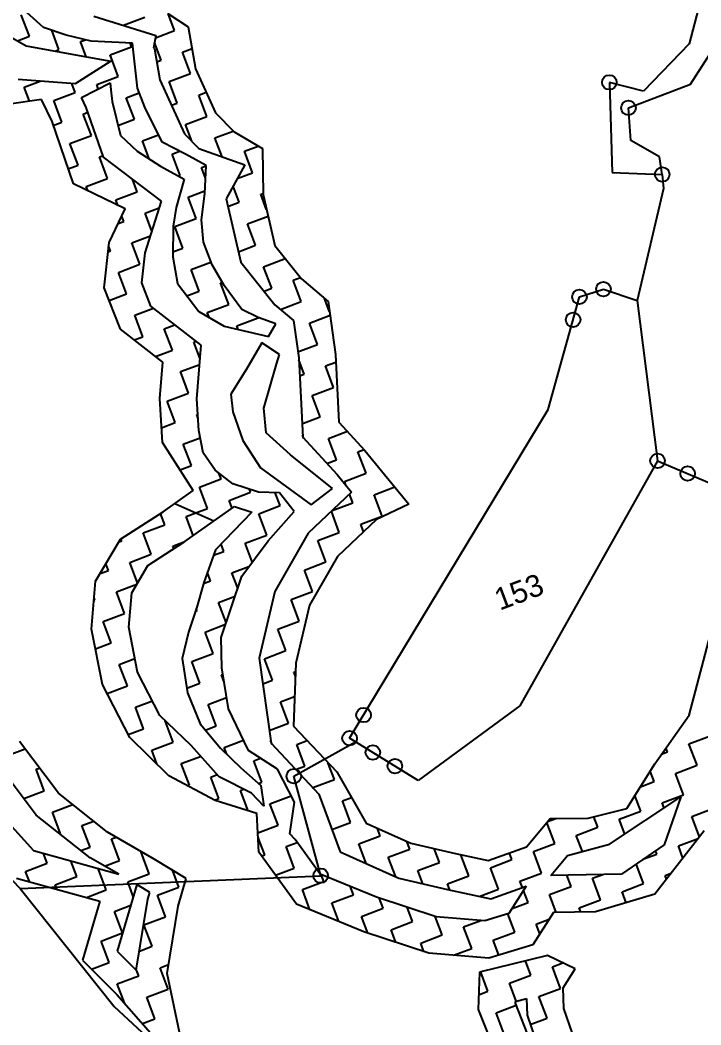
# Model space of a CAD drawing. Header units: metres. Extents: x 307096 to 311250, y 1932270 to 1936190.
# Drawn here: x 307991.2 to 308281.5, y 1935323.9 to 1935752.6 of the extents above; entities that cross this region are included whole.
import ezdxf

# ---------------------------------------------------------------- set-up
doc = ezdxf.new("R2010")
doc.units = ezdxf.units.M
for name, color, linetype in [('POLY_HATCH', 12, 'Continuous'), ('POLY_PARCEL', 6, 'Continuous'), ('POLY_WATER', 4, 'Continuous'), ('TEXT_PARCEL', 7, 'Continuous'), ('V_BOUND_LINE', 7, 'Continuous')]:
    doc.layers.add(name, color=color, linetype=linetype)
doc.styles.add('TEXT_MAP', font='')
doc.styles.get('TEXT_MAP').set_extended_font_data('Kruti Dev 050')

msp = doc.modelspace()

# ---------------------------------------------------------------- linework, layer by layer
for centre in [(308242.44, 1935726.07), (308250.59, 1935715.2), (308265.01, 1935686.81), (308239.91, 1935637.89), (308229.7, 1935634.54), (308227, 1935624.79), (308262.99, 1935564.6), (308275.83, 1935559.16), (308137.65, 1935456.14), (308131.68, 1935446.27), (308141.58, 1935440.16), (308151, 1935434.35), (308107.88, 1935430.02), (308119.34, 1935387.59)]:
    msp.add_circle(centre, 3.11)
at = {"layer": 'POLY_HATCH'}
for p, q in [((308001.1, 1935749.53), (307991.22, 1935758.39)), ((308022.61, 1935754.35), (308049.05, 1935746.13)), ((308054.22, 1935755.41), (308062.89, 1935749.83)), ((307982.18, 1935748.24), (307993.81, 1935741.62)), ((308010.77, 1935746.17), (308001.1, 1935749.53)), ((308062.89, 1935749.83), (308065.96, 1935731.87)), ((308021.5, 1935743.69), (308010.77, 1935746.17)), ((308039.09, 1935742.86), (308021.5, 1935743.69)), ((308049.05, 1935746.13), (308047.99, 1935740.69)), ((307993.81, 1935741.62), (308016.36, 1935737.53)), ((308041.21, 1935723.61), (308039.09, 1935742.86)), ((308047.99, 1935740.69), (308048.54, 1935740.34)), ((308048.54, 1935740.34), (308050.78, 1935727.22)), ((308029.85, 1935735.15), (308014.6, 1935725.51)), ((308016.36, 1935737.53), (308029.85, 1935735.15)), ((308065.96, 1935731.87), (308074.46, 1935713.1)), ((308014.6, 1935725.51), (307990.36, 1935727.25)), ((308017.33, 1935719.65), (308029.59, 1935725.92)), ((308029.59, 1935725.92), (308029.89, 1935722.86)), ((308050.78, 1935727.22), (308061.26, 1935704.09)), ((308029.89, 1935722.86), (308030.36, 1935717.91)), ((308044.3, 1935715.44), (308041.21, 1935723.61)), ((308000.34, 1935718.82), (307986.55, 1935716.76)), ((308004.77, 1935709.36), (308000.34, 1935718.82)), ((308019.38, 1935715.28), (308017.33, 1935719.65)), ((308030.36, 1935717.91), (308033.96, 1935703.41)), ((308026.68, 1935694.13), (308019.38, 1935715.28)), ((308051.78, 1935700.54), (308044.3, 1935715.44)), ((308074.46, 1935713.1), (308082.39, 1935704.97)), ((308013.91, 1935682.84), (308004.77, 1935709.36)), ((308082.39, 1935704.97), (308094.5, 1935697.83)), ((308033.96, 1935703.41), (308041.13, 1935696.78)), ((308061.66, 1935695.4), (308051.78, 1935700.54)), ((308061.26, 1935704.09), (308067.32, 1935697.86)), ((308041.13, 1935696.78), (308051.06, 1935690.26)), ((308067.32, 1935697.86), (308086.94, 1935690.87)), ((308094.5, 1935697.83), (308094.75, 1935678.24)), ((308051.44, 1935675.37), (308026.68, 1935694.13)), ((308070.53, 1935690.61), (308061.66, 1935695.4)), ((308051.06, 1935690.26), (308061.09, 1935684.71)), ((308069.89, 1935678.7), (308070.53, 1935690.61)), ((308086.94, 1935690.87), (308079.03, 1935676.33)), ((308061.09, 1935684.71), (308057.68, 1935672.7)), ((308035.97, 1935672.05), (308013.91, 1935682.84)), ((308068.53, 1935667.46), (308069.89, 1935678.7)), ((308044.45, 1935653.35), (308051.44, 1935675.37)), ((308079.03, 1935676.33), (308085.3, 1935649.43)), ((308094.75, 1935678.24), (308099.83, 1935656.47)), ((308029.09, 1935657.75), (308035.97, 1935672.05)), ((308057.68, 1935672.7), (308056.47, 1935664.78)), ((308069.31, 1935657.96), (308068.53, 1935667.46)), ((308056.47, 1935664.78), (308056.29, 1935651.65)), ((308026.96, 1935638.4), (308029.09, 1935657.75)), ((308073.01, 1935648.16), (308069.31, 1935657.96)), ((308043.04, 1935640.55), (308044.45, 1935653.35)), ((308099.83, 1935656.47), (308111.2, 1935642.21)), ((308056.29, 1935651.65), (308058.25, 1935640.26)), ((308085.3, 1935649.43), (308099.83, 1935631.21)), ((308078.18, 1935639.38), (308073.01, 1935648.16)), ((308046.97, 1935630.57), (308043.04, 1935640.55)), ((308058.25, 1935640.26), (308067.42, 1935628.33)), ((308111.2, 1935642.21), (308122.57, 1935632.51)), ((308033.9, 1935620.76), (308026.96, 1935638.4)), ((308085.77, 1935629.18), (308078.18, 1935639.38)), ((308122.57, 1935632.51), (308125.64, 1935609.99)), ((308068.41, 1935614.01), (308046.97, 1935630.57)), ((308067.42, 1935628.33), (308078.16, 1935622.12)), ((308092.67, 1935625.72), (308085.77, 1935629.18)), ((308099.83, 1935631.21), (308107.78, 1935624.43)), ((308100.24, 1935622.98), (308092.67, 1935625.72)), ((308097.13, 1935617.61), (308100.24, 1935622.98)), ((308107.78, 1935624.43), (308109.95, 1935608.52)), ((308052.03, 1935606.76), (308033.9, 1935620.76)), ((308078.16, 1935622.12), (308097.13, 1935617.61)), ((308094.18, 1935614.95), (308087.75, 1935603.66)), ((308101.79, 1935609.99), (308094.18, 1935614.95)), ((308066.56, 1935590.98), (308068.41, 1935614.01)), ((308050.78, 1935591.16), (308052.03, 1935606.76)), ((308095.03, 1935587.11), (308100.48, 1935605.85)), ((308100.48, 1935605.85), (308101.79, 1935609.99)), ((308109.95, 1935608.52), (308111.66, 1935574.66)), ((308125.64, 1935609.99), (308127.1, 1935581.14)), ((308087.75, 1935603.66), (308081.05, 1935593.05)), ((308081.05, 1935593.05), (308081.81, 1935585.51)), ((308051.84, 1935572.45), (308050.78, 1935591.16)), ((308067.33, 1935577.47), (308066.56, 1935590.98)), ((308081.81, 1935585.51), (308086.14, 1935573.33)), ((308096.13, 1935576.58), (308095.03, 1935587.11)), ((308127.1, 1935581.14), (308138.22, 1935569.07)), ((308069.17, 1935568), (308067.33, 1935577.47)), ((308106.46, 1935567.18), (308096.13, 1935576.58)), ((308064.98, 1935552), (308051.84, 1935572.45)), ((308086.14, 1935573.33), (308093.7, 1935561.59)), ((308111.66, 1935574.66), (308126.31, 1935558.76)), ((308074.3, 1935560.6), (308069.17, 1935568)), ((308138.22, 1935569.07), (308156.86, 1935546.14)), ((308124.39, 1935552.83), (308106.46, 1935567.18)), ((308081.88, 1935554.82), (308074.3, 1935560.6)), ((308093.7, 1935561.59), (308115.32, 1935545.76)), ((308126.31, 1935558.76), (308132.48, 1935551.16)), ((308092.76, 1935551.24), (308081.88, 1935554.82)), ((308052.14, 1935542.88), (308064.98, 1935552)), ((308101.76, 1935550.9), (308092.76, 1935551.24)), ((308108.01, 1935542.99), (308101.76, 1935550.9)), ((308132.48, 1935551.16), (308113.94, 1935533.67)), ((308115.32, 1935545.76), (308124.39, 1935552.83)), ((308057.08, 1935546.39), (308073.83, 1935538.97)), ((308156.86, 1935546.14), (308143.08, 1935539.52)), ((308033.99, 1935531.18), (308052.14, 1935542.88)), ((308060.97, 1935529.84), (308082.56, 1935545.18)), ((308089.92, 1935542.7), (308074.51, 1935526.63)), ((308082.56, 1935545.18), (308089.92, 1935542.7)), ((308096.89, 1935530.4), (308108.01, 1935542.99)), ((308143.08, 1935539.52), (308126.44, 1935523.82)), ((308113.94, 1935533.67), (308099.76, 1935508.91)), ((308023.36, 1935513.19), (308033.99, 1935531.18)), ((308045.65, 1935519.96), (308060.97, 1935529.84)), ((308085.72, 1935515.46), (308096.89, 1935530.4)), ((308074.51, 1935526.63), (308069.53, 1935512.62)), ((308126.44, 1935523.82), (308114.56, 1935503.07)), ((308038.74, 1935508.27), (308045.65, 1935519.96)), ((308021.61, 1935492.84), (308023.36, 1935513.19)), ((308069.53, 1935512.62), (308066.48, 1935502.14)), ((308076.93, 1935489.29), (308085.72, 1935515.46)), ((308037.49, 1935493.7), (308038.74, 1935508.27)), ((308099.76, 1935508.91), (308093.07, 1935480.45)), ((308114.56, 1935503.07), (308108.76, 1935478.34)), ((308066.48, 1935502.14), (308063.02, 1935491.5)), ((308276.53, 1935456.02), (308286.69, 1935494.95)), ((308026.25, 1935469.19), (308021.61, 1935492.84)), ((308041.27, 1935474.42), (308037.49, 1935493.7)), ((308063.02, 1935491.5), (308060.28, 1935480.21)), ((308077.15, 1935476.31), (308076.93, 1935489.29)), ((308060.28, 1935480.21), (308062.5, 1935465.65)), ((308093.07, 1935480.45), (308098.16, 1935444.12)), ((308108.76, 1935478.34), (308107.77, 1935451.43)), ((308050.77, 1935455.99), (308041.27, 1935474.42)), ((308080.05, 1935458.74), (308077.15, 1935476.31)), ((308037.95, 1935446.49), (308026.25, 1935469.19)), ((308062.5, 1935465.65), (308068, 1935452.33)), ((308064.04, 1935443.08), (308050.77, 1935455.99)), ((308088.61, 1935440.98), (308080.05, 1935458.74)), ((308261.78, 1935435.33), (308276.53, 1935456.02)), ((308068, 1935452.33), (308076.55, 1935442.03)), ((308107.77, 1935451.43), (308126.28, 1935431.87)), ((308007.52, 1935422.77), (307990.88, 1935444.83)), ((308054.64, 1935430.25), (308037.95, 1935446.49)), ((308076.06, 1935429.74), (308064.04, 1935443.08)), ((308098.16, 1935444.12), (308118.49, 1935422.4)), ((307960.07, 1935439.13), (307996.83, 1935398.29)), ((307998, 1935413.47), (307978.94, 1935438.75)), ((308076.55, 1935442.03), (308085.3, 1935433.67)), ((308100.94, 1935433.04), (308088.61, 1935440.98)), ((308249.83, 1935416.27), (308261.78, 1935435.33)), ((308074.33, 1935419.7), (308054.64, 1935430.25)), ((308085.3, 1935433.67), (308093.75, 1935426.13)), ((308108.12, 1935418.95), (308100.94, 1935433.04)), ((308126.28, 1935431.87), (308138.8, 1935410.05)), ((308089.87, 1935422.82), (308076.06, 1935429.74)), ((308093.75, 1935426.13), (308095.1, 1935417.25)), ((308028.49, 1935406.17), (308007.52, 1935422.77)), ((308095.1, 1935417.25), (308089.87, 1935422.82)), ((308118.49, 1935422.4), (308127.67, 1935397.8)), ((308092.13, 1935414.14), (308074.33, 1935419.7)), ((308106.25, 1935405.39), (308108.12, 1935418.95)), ((308242.46, 1935400.98), (308272.98, 1935421.21)), ((308272.98, 1935421.21), (308265.76, 1935400.76)), ((308021.07, 1935395.22), (307998, 1935413.47)), ((308092.94, 1935397.61), (308092.13, 1935414.14)), ((308233.42, 1935412.07), (308249.83, 1935416.27)), ((308138.8, 1935410.05), (308157.73, 1935401.5)), ((308207.17, 1935399.89), (308217.19, 1935411.94)), ((308217.19, 1935411.94), (308233.42, 1935412.07)), ((308048.38, 1935394.71), (308028.49, 1935406.17)), ((308108.44, 1935403.06), (308106.25, 1935405.39)), ((308282.84, 1935406.74), (308261.9, 1935379.73)), ((308119.14, 1935388.3), (308108.44, 1935403.06)), ((308157.73, 1935401.5), (308176.85, 1935397.01)), ((308224.63, 1935396.26), (308242.46, 1935400.98)), ((308265.76, 1935400.76), (308247.59, 1935388.31)), ((307996.83, 1935398.29), (308033.28, 1935388.18)), ((308109.02, 1935375.42), (308092.94, 1935397.61)), ((308127.67, 1935397.8), (308152.64, 1935386.52)), ((308176.85, 1935397.01), (308190.83, 1935394.01)), ((308190.83, 1935394.01), (308207.17, 1935399.89)), ((308217.5, 1935387.68), (308224.63, 1935396.26)), ((308033.28, 1935388.18), (308021.07, 1935395.22)), ((308061.96, 1935386.41), (308048.38, 1935394.71)), ((308143.18, 1935378.48), (308119.14, 1935388.3)), ((308247.59, 1935388.31), (308217.5, 1935387.68)), ((307989.6, 1935386.6), (308025.09, 1935376.76)), ((308040.9, 1935383.8), (308032.59, 1935355.42)), ((308041.65, 1935383.36), (308040.9, 1935383.8)), ((308046.45, 1935380.43), (308041.65, 1935383.36)), ((308058.51, 1935374.66), (308061.96, 1935386.41)), ((308152.64, 1935386.52), (308173.39, 1935381.65)), ((308191.93, 1935377.67), (308206.99, 1935383.09)), ((308206.99, 1935383.09), (308199.64, 1935371.46)), ((308045.61, 1935377.6), (308046.45, 1935380.43)), ((308173.39, 1935381.65), (308191.93, 1935377.67)), ((308261.9, 1935379.73), (308236.49, 1935372.14)), ((308025.09, 1935376.76), (308017.73, 1935351.61)), ((308040.69, 1935347.33), (308045.61, 1935377.6)), ((308053.81, 1935345.83), (308058.51, 1935374.66)), ((308137.72, 1935363.7), (308109.02, 1935375.42)), ((308168.62, 1935370.03), (308143.18, 1935378.48)), ((308189.38, 1935368.38), (308168.62, 1935370.03)), ((308199.64, 1935371.46), (308189.38, 1935368.38)), ((308218.57, 1935371.94), (308209.81, 1935358.08)), ((308236.49, 1935372.14), (308218.57, 1935371.94)), ((308165.47, 1935354.48), (308137.72, 1935363.7)), ((308209.81, 1935358.08), (308191.09, 1935352.44)), ((308032.59, 1935355.42), (308040.69, 1935347.33)), ((308191.09, 1935352.44), (308165.47, 1935354.48)), ((308216.07, 1935353.59), (308187.09, 1935346.37)), ((308227.85, 1935347.81), (308216.07, 1935353.59)), ((308017.73, 1935351.61), (308032.44, 1935336.92)), ((308059.2, 1935320.8), (308053.81, 1935345.83)), ((308187.09, 1935346.37), (308186.53, 1935330.46)), ((308222.8, 1935339.75), (308227.85, 1935347.81)), ((308032.44, 1935336.92), (308055.95, 1935310.2)), ((308223.03, 1935330.98), (308222.8, 1935339.75)), ((308202.38, 1935333.19), (308202.41, 1935333.96)), ((308210.16, 1935313.52), (308202.38, 1935333.19)), ((308202.41, 1935333.96), (308207.17, 1935335.15)), ((308207.17, 1935335.15), (308207.35, 1935328.15)), ((308186.53, 1935330.46), (308192.71, 1935314.82)), ((308207.35, 1935328.15), (308212.35, 1935313.6)), ((308228.94, 1935313.77), (308223.03, 1935330.98))]:
    msp.add_line(p, q, dxfattribs=at)
at = {"layer": 'POLY_HATCH', "linetype": 'Continuous'}
for p, q in [((307995.13, 1935745.74), (307991.67, 1935754.9)), ((308035.26, 1935750.42), (308044.37, 1935753.86)), ((308056.98, 1935748.15), (308054.25, 1935755.39)), ((308007.74, 1935740.04), (308004.62, 1935748.31)), ((308048.85, 1935745.08), (308056.98, 1935748.15)), ((307989.98, 1935743.8), (307995.13, 1935745.74)), ((308016.9, 1935743.49), (308018.98, 1935744.28)), ((308019.34, 1935737), (308016.9, 1935743.49)), ((308051.28, 1935735.54), (308048.45, 1935743.05)), ((308006.04, 1935739.4), (308007.74, 1935740.04)), ((308029.51, 1935737.79), (308038.67, 1935741.24)), ((308038.67, 1935741.24), (308038.04, 1935742.91)), ((308060.44, 1935738.99), (308064.48, 1935740.52)), ((308063.89, 1935729.83), (308060.44, 1935738.99)), ((308032.96, 1935728.63), (308029.51, 1935737.79)), ((308049.47, 1935734.86), (308051.28, 1935735.54)), ((307992.88, 1935723.97), (307999.78, 1935726.57)), ((308023.81, 1935725.18), (308032.96, 1935728.63)), ((308054.73, 1935726.38), (308063.89, 1935729.83)), ((308058.19, 1935717.22), (308054.73, 1935726.38)), ((307995.11, 1935718.04), (307992.88, 1935723.97)), ((308005.49, 1935718.27), (308014.65, 1935721.72)), ((308014.65, 1935721.72), (308013.18, 1935725.61)), ((308024.51, 1935723.32), (308023.81, 1935725.18)), ((308036.42, 1935719.47), (308041.98, 1935721.57)), ((308067.35, 1935720.68), (308070.49, 1935721.86)), ((308008.94, 1935709.11), (308005.49, 1935718.27)), ((308039.87, 1935710.31), (308036.42, 1935719.47)), ((308070.8, 1935711.52), (308067.35, 1935720.68)), ((308018.1, 1935712.56), (308020.06, 1935713.3)), ((308055.73, 1935716.29), (308058.19, 1935717.22)), ((308005.32, 1935707.74), (308008.94, 1935709.11)), ((308021.56, 1935703.4), (308018.1, 1935712.56)), ((308032.9, 1935707.68), (308039.87, 1935710.31)), ((308061.64, 1935708.06), (308070.8, 1935711.52)), ((308064.33, 1935700.94), (308061.64, 1935708.06)), ((308074.26, 1935702.36), (308082.06, 1935705.3)), ((308012.4, 1935699.95), (308021.56, 1935703.4)), ((308043.33, 1935701.16), (308050.18, 1935703.74)), ((308046.24, 1935693.42), (308043.33, 1935701.16)), ((308077.29, 1935694.31), (308074.26, 1935702.36)), ((308015.85, 1935690.79), (308012.4, 1935699.95)), ((308055.94, 1935695.45), (308059.2, 1935696.68)), ((308086.87, 1935696.66), (308092.74, 1935698.87)), ((308090.32, 1935687.5), (308086.87, 1935696.66)), ((308025.01, 1935694.25), (308026.45, 1935694.79)), ((308028.47, 1935685.09), (308025.01, 1935694.25)), ((308059.39, 1935686.29), (308055.94, 1935695.45)), ((308011.71, 1935689.23), (308015.85, 1935690.79)), ((308068.55, 1935689.75), (308070.52, 1935690.49)), ((308070.24, 1935685.27), (308068.55, 1935689.75)), ((308083.76, 1935685.02), (308090.32, 1935687.5)), ((308019.31, 1935681.63), (308028.47, 1935685.09)), ((308041.08, 1935679.38), (308039.05, 1935684.75)), ((308058.7, 1935686.03), (308059.39, 1935686.29)), ((308019.97, 1935679.88), (308019.31, 1935681.63)), ((308031.92, 1935675.93), (308041.08, 1935679.38)), ((308062.85, 1935677.13), (308069.95, 1935679.81)), ((308084.62, 1935674.89), (308082.01, 1935681.81)), ((308093.78, 1935678.34), (308094.75, 1935678.71)), ((308032.8, 1935673.6), (308031.92, 1935675.93)), ((308066.3, 1935667.98), (308062.85, 1935677.13)), ((308079.79, 1935673.06), (308084.62, 1935674.89)), ((308096.27, 1935671.74), (308093.78, 1935678.34)), ((308044.53, 1935670.23), (308050.53, 1935672.49)), ((308047.4, 1935662.63), (308044.53, 1935670.23)), ((308033, 1935665.88), (308035.37, 1935666.77)), ((308035.37, 1935666.77), (308034.52, 1935669.03)), ((308057.15, 1935664.52), (308066.3, 1935667.98)), ((308088.07, 1935665.73), (308096.89, 1935669.05)), ((308060.6, 1935655.36), (308057.15, 1935664.52)), ((308091.53, 1935656.57), (308088.07, 1935665.73)), ((308038.83, 1935657.61), (308046.75, 1935660.6)), ((308042.28, 1935648.46), (308038.83, 1935657.61)), ((308028.65, 1935653.77), (308029.67, 1935654.16)), ((308029.67, 1935654.16), (308028.91, 1935656.17)), ((308056.32, 1935653.75), (308060.6, 1935655.36)), ((308084.27, 1935653.83), (308091.53, 1935656.57)), ((308064.05, 1935646.21), (308072.54, 1935649.41)), ((308094.98, 1935647.41), (308104.14, 1935650.87)), ((308104.14, 1935650.87), (308104.01, 1935651.23)), ((308033.13, 1935645), (308042.28, 1935648.46)), ((308036.58, 1935635.84), (308033.13, 1935645)), ((308067.51, 1935637.05), (308064.05, 1935646.21)), ((308098.44, 1935638.25), (308094.98, 1935647.41)), ((308076.67, 1935640.5), (308077.37, 1935640.77)), ((308080.12, 1935631.34), (308076.67, 1935640.5)), ((308107.6, 1935641.71), (308110.67, 1935642.87)), ((308111.05, 1935632.55), (308107.6, 1935641.71)), ((308029.08, 1935633.01), (308036.58, 1935635.84)), ((308062.24, 1935635.06), (308067.51, 1935637.05)), ((308095.19, 1935637.03), (308098.44, 1935638.25)), ((308102.18, 1935629.2), (308111.05, 1935632.55)), ((308123.16, 1935628.18), (308121.03, 1935633.83)), ((308040.03, 1935626.68), (308048.07, 1935629.71)), ((308070.96, 1935627.89), (308080.12, 1935631.34)), ((308071.74, 1935625.83), (308070.96, 1935627.89)), ((308043.49, 1935617.53), (308040.03, 1935626.68)), ((308083.58, 1935622.19), (308092.73, 1935625.64)), ((308092.73, 1935625.64), (308092.71, 1935625.71)), ((308114.51, 1935623.39), (308123.36, 1935626.73)), ((308117.96, 1935614.23), (308114.51, 1935623.39)), ((308052.65, 1935620.98), (308057.17, 1935622.69)), ((308056.1, 1935611.82), (308052.65, 1935620.98)), ((308084.14, 1935620.7), (308083.58, 1935622.19)), ((308039.86, 1935616.16), (308043.49, 1935617.53)), ((308065.26, 1935615.28), (308066.28, 1935615.66)), ((308067.94, 1935608.16), (308065.26, 1935615.28)), ((308048.96, 1935609.13), (308056.1, 1935611.82)), ((308109.6, 1935611.08), (308117.96, 1935614.23)), ((308112.26, 1935601.62), (308109.99, 1935607.62)), ((308121.41, 1935605.07), (308125.8, 1935606.73)), ((308059.56, 1935602.66), (308067.75, 1935605.75)), ((308063.01, 1935593.51), (308059.56, 1935602.66)), ((308110.33, 1935600.89), (308112.26, 1935601.62)), ((308124.87, 1935595.92), (308121.41, 1935605.07)), ((308053.85, 1935590.05), (308063.01, 1935593.51)), ((308115.71, 1935592.46), (308124.87, 1935595.92)), ((308057.31, 1935580.89), (308053.85, 1935590.05)), ((308119.17, 1935583.3), (308115.71, 1935592.46)), ((308066.47, 1935584.35), (308066.93, 1935584.52)), ((308051.48, 1935578.7), (308057.31, 1935580.89)), ((308067.02, 1935582.88), (308066.47, 1935584.35)), ((308111.37, 1935580.36), (308119.17, 1935583.3)), ((308122.62, 1935574.15), (308130.73, 1935577.2)), ((308060.76, 1935571.73), (308067.92, 1935574.43)), ((308064.22, 1935562.58), (308060.76, 1935571.73)), ((308112.18, 1935574.09), (308111.61, 1935575.61)), ((308126.07, 1935564.99), (308122.62, 1935574.15)), ((308135.23, 1935568.44), (308137.88, 1935569.44)), ((308138.69, 1935559.28), (308135.23, 1935568.44)), ((308121.99, 1935563.45), (308126.07, 1935564.99)), ((308059.36, 1935560.74), (308064.22, 1935562.58)), ((308076.83, 1935556.87), (308075.88, 1935559.4)), ((308129.53, 1935555.83), (308138.69, 1935559.28)), ((308067.67, 1935553.42), (308076.83, 1935556.87)), ((308130.26, 1935553.9), (308129.53, 1935555.83)), ((308071.13, 1935544.26), (308067.67, 1935553.42)), ((308080.28, 1935547.71), (308089.44, 1935551.17)), ((308089.44, 1935551.17), (308088.94, 1935552.5)), ((308102.05, 1935545.47), (308099.98, 1935550.97)), ((308132.98, 1935546.67), (308131.6, 1935550.33)), ((308142.14, 1935550.13), (308150.93, 1935553.44)), ((308145.6, 1935540.97), (308142.14, 1935550.13)), ((308081.52, 1935544.44), (308080.28, 1935547.71)), ((308124.21, 1935543.36), (308132.98, 1935546.67)), ((308052.81, 1935537.35), (308051, 1935542.15)), ((308061.97, 1935540.81), (308066.14, 1935542.38)), ((308066.14, 1935542.38), (308071.13, 1935544.26)), ((308092.9, 1935542.01), (308102.05, 1935545.47)), ((308096.35, 1935532.85), (308092.9, 1935542.01)), ((308127.28, 1935534.06), (308123.89, 1935543.06)), ((308043.65, 1935533.9), (308052.81, 1935537.35)), ((308065.02, 1935532.71), (308061.97, 1935540.81)), ((308136.44, 1935537.51), (308145.6, 1935540.97)), ((308137.62, 1935534.37), (308136.44, 1935537.51)), ((308047.11, 1935524.74), (308043.65, 1935533.9)), ((308118.12, 1935530.6), (308127.28, 1935534.06)), ((308033.28, 1935529.99), (308034.49, 1935530.44)), ((308034.49, 1935530.44), (308034.17, 1935531.3)), ((308056.26, 1935528.19), (308061.37, 1935530.12)), ((308078.03, 1935525.94), (308076.85, 1935529.07)), ((308087.19, 1935529.4), (308096.35, 1935532.85)), ((308090.19, 1935521.44), (308087.19, 1935529.4)), ((308121.58, 1935521.45), (308118.12, 1935530.6)), ((308037.95, 1935521.28), (308047.11, 1935524.74)), ((308056.69, 1935527.07), (308056.26, 1935528.19)), ((308073.68, 1935524.3), (308078.03, 1935525.94)), ((308028.79, 1935517.83), (308027.74, 1935520.61)), ((308041.25, 1935512.52), (308037.95, 1935521.28)), ((308112.42, 1935517.99), (308121.58, 1935521.45)), ((308025.33, 1935516.52), (308028.79, 1935517.83)), ((308072.33, 1935513.33), (308071.02, 1935516.81)), ((308081.49, 1935516.79), (308088.76, 1935519.53)), ((308083.96, 1935510.23), (308081.49, 1935516.79)), ((308115.87, 1935508.83), (308112.42, 1935517.99)), ((308032.24, 1935508.67), (308040.91, 1935511.94)), ((308069.41, 1935512.23), (308072.33, 1935513.33)), ((308102.9, 1935514.4), (308103.26, 1935514.54)), ((308103.26, 1935514.54), (308103.15, 1935514.83)), ((308035.7, 1935499.51), (308032.24, 1935508.67)), ((308106.71, 1935505.38), (308115.87, 1935508.83)), ((308022.66, 1935505.06), (308023.08, 1935505.22)), ((308023.08, 1935505.22), (308022.75, 1935506.11)), ((308075.78, 1935504.17), (308082.82, 1935506.83)), ((308079.03, 1935495.56), (308075.78, 1935504.17)), ((308110.17, 1935496.22), (308106.71, 1935505.38)), ((308026.54, 1935496.06), (308035.7, 1935499.51)), ((308065.93, 1935500.46), (308066.63, 1935500.72)), ((308066.63, 1935500.72), (308066.3, 1935501.59)), ((308029.99, 1935486.9), (308026.54, 1935496.06)), ((308070.08, 1935491.56), (308078.8, 1935494.85)), ((308101.01, 1935492.77), (308110.17, 1935496.22)), ((308073.54, 1935482.4), (308070.08, 1935491.56)), ((308104.46, 1935483.61), (308101.01, 1935492.77)), ((308023.27, 1935484.36), (308029.99, 1935486.9)), ((308064.38, 1935478.95), (308073.54, 1935482.4)), ((308095.31, 1935480.15), (308104.46, 1935483.61)), ((308033.45, 1935477.74), (308040.12, 1935480.26)), ((308036.9, 1935468.58), (308033.45, 1935477.74)), ((308067.83, 1935469.79), (308064.38, 1935478.95)), ((308098.76, 1935470.99), (308095.31, 1935480.15)), ((308076.99, 1935473.24), (308077.62, 1935473.48)), ((308078.18, 1935470.1), (308076.99, 1935473.24)), ((308107.92, 1935474.45), (308108.62, 1935474.71)), ((308108.55, 1935472.77), (308107.92, 1935474.45)), ((308062.2, 1935467.66), (308067.83, 1935469.79)), ((308094.62, 1935469.43), (308098.76, 1935470.99)), ((308028.24, 1935465.32), (308036.9, 1935468.58)), ((308040.36, 1935459.43), (308047.59, 1935462.15)), ((308071.29, 1935460.63), (308079.24, 1935463.63)), ((308074.74, 1935451.47), (308071.29, 1935460.63)), ((308102.22, 1935461.84), (308108.23, 1935464.11)), ((308105.67, 1935452.68), (308102.22, 1935461.84)), ((308043.81, 1935450.27), (308040.36, 1935459.43)), ((308052.97, 1935453.72), (308053.06, 1935453.76)), ((308056.42, 1935444.56), (308052.97, 1935453.72)), ((308070.15, 1935449.74), (308074.74, 1935451.47)), ((308097.4, 1935449.56), (308105.67, 1935452.68)), ((308037.27, 1935447.8), (308043.81, 1935450.27)), ((308276.38, 1935443.84), (308285.54, 1935447.3)), ((308047.27, 1935441.11), (308056.42, 1935444.56)), ((308078.2, 1935442.31), (308086.46, 1935445.43)), ((308098.62, 1935443.63), (308098, 1935445.27)), ((308109.12, 1935443.52), (308113.64, 1935445.22)), ((308112.58, 1935434.36), (308109.12, 1935443.52)), ((308279.84, 1935434.69), (308276.38, 1935443.84)), ((307985.41, 1935438.7), (307993.27, 1935441.66)), ((308049.46, 1935435.29), (308047.27, 1935441.11)), ((308079.29, 1935439.41), (308078.2, 1935442.31)), ((308264.71, 1935439.44), (308267.22, 1935440.39)), ((308267.22, 1935440.39), (308266.59, 1935442.07)), ((308059.88, 1935435.41), (308068.14, 1935438.52)), ((308063.33, 1935426.25), (308059.88, 1935435.41)), ((308090.81, 1935436.61), (308093.7, 1935437.7)), ((308094.26, 1935427.45), (308090.81, 1935436.61)), ((308108.67, 1935432.89), (308112.58, 1935434.36)), ((308125.19, 1935428.66), (308122.45, 1935435.92)), ((308270.68, 1935431.23), (308279.84, 1935434.69)), ((307998.02, 1935433), (307999.41, 1935433.52)), ((308001.48, 1935423.84), (307998.02, 1935433)), ((308072.49, 1935429.7), (308075.18, 1935430.72)), ((308261.52, 1935427.78), (308259.84, 1935432.23)), ((308274.13, 1935422.07), (308270.68, 1935431.23)), ((308062.61, 1935425.98), (308063.33, 1935426.25)), ((308075.95, 1935420.54), (308072.49, 1935429.7)), ((308092.86, 1935426.92), (308094.26, 1935427.45)), ((308116.03, 1935425.2), (308125.19, 1935428.66)), ((308255.66, 1935425.57), (308261.52, 1935427.78)), ((307992.69, 1935420.52), (308001.48, 1935423.84)), ((308085.1, 1935424), (308086.48, 1935424.52)), ((308088.38, 1935415.31), (308085.1, 1935424)), ((308097.72, 1935418.29), (308106.73, 1935421.69)), ((308116.15, 1935424.9), (308116.03, 1935425.2)), ((308255.82, 1935415.16), (308253.31, 1935421.81)), ((308264.98, 1935418.62), (308274.13, 1935422.07)), ((308004.93, 1935414.68), (308013.61, 1935417.95)), ((308074.07, 1935419.84), (308075.95, 1935420.54)), ((308101.17, 1935409.14), (308097.72, 1935418.29)), ((308128.65, 1935419.5), (308132.54, 1935420.97)), ((308129.92, 1935416.12), (308128.65, 1935419.5)), ((308265.79, 1935416.45), (308264.98, 1935418.62)), ((308008.38, 1935405.52), (308004.93, 1935414.68)), ((308132.1, 1935410.34), (308129.92, 1935416.12)), ((308246.66, 1935411.71), (308255.82, 1935415.16)), ((308277.59, 1935412.91), (308285.39, 1935415.86)), ((308280.87, 1935404.21), (308277.59, 1935412.91)), ((308017.54, 1935408.98), (308022.56, 1935410.87)), ((308021, 1935399.82), (308017.54, 1935408.98)), ((308092.54, 1935405.88), (308101.17, 1935409.14)), ((308124.12, 1935407.33), (308132.1, 1935410.34)), ((308219.18, 1935401.35), (308215.81, 1935410.28)), ((308216.12, 1935410.65), (308219.6, 1935411.96)), ((308237.5, 1935408.25), (308235.83, 1935412.69)), ((308249.06, 1935405.35), (308246.66, 1935411.71)), ((308008.16, 1935405.44), (308008.38, 1935405.52)), ((308135.56, 1935401.18), (308144.71, 1935404.64)), ((308144.71, 1935404.64), (308143.47, 1935407.95)), ((308228.34, 1935404.8), (308237.5, 1935408.25)), ((308230.94, 1935397.93), (308228.34, 1935404.8)), ((308030.16, 1935403.27), (308032.2, 1935404.04)), ((308033.61, 1935394.11), (308030.16, 1935403.27)), ((308093.29, 1935402.3), (308092.63, 1935404.05)), ((308095.47, 1935396.52), (308093.29, 1935402.3)), ((308104.63, 1935399.98), (308109.38, 1935401.77)), ((308138.71, 1935392.81), (308135.56, 1935401.18)), ((308157.33, 1935398.93), (308156.08, 1935402.25)), ((308210.03, 1935397.89), (308219.18, 1935401.35)), ((308271.88, 1935400.3), (308280.31, 1935403.48)), ((308273.84, 1935395.13), (308271.88, 1935400.3)), ((308002.68, 1935392.91), (308001.1, 1935397.11)), ((308017.11, 1935398.35), (308021, 1935399.82)), ((308042.77, 1935397.57), (308043.17, 1935397.72)), ((308046.22, 1935388.41), (308042.77, 1935397.57)), ((308094.1, 1935396.01), (308095.47, 1935396.52)), ((308108.08, 1935390.82), (308104.63, 1935399.98)), ((308148.17, 1935395.48), (308157.33, 1935398.93)), ((308169.94, 1935393.23), (308167.7, 1935399.16)), ((308182.55, 1935387.53), (308179.16, 1935396.51)), ((308200.87, 1935394.44), (308199.81, 1935397.24)), ((308213.48, 1935388.73), (308210.03, 1935397.89)), ((308256.76, 1935394.6), (308262.73, 1935396.85)), ((308262.73, 1935396.85), (308262.18, 1935398.31)), ((307993.52, 1935389.45), (308002.68, 1935392.91)), ((308015.29, 1935387.2), (308012.78, 1935393.87)), ((308027.19, 1935391.69), (308033.61, 1935394.11)), ((308151.32, 1935387.12), (308148.17, 1935395.48)), ((308160.78, 1935389.78), (308169.94, 1935393.23)), ((308191.71, 1935390.98), (308200.87, 1935394.44)), ((308257.02, 1935384.23), (308253.86, 1935392.61)), ((307995.18, 1935385.06), (307993.52, 1935389.45)), ((308006.14, 1935383.75), (308015.29, 1935387.2)), ((308027.91, 1935381.5), (308024.46, 1935390.63)), ((308037.06, 1935384.96), (308046.22, 1935388.41)), ((308056.66, 1935388.48), (308056.08, 1935390.01)), ((308058.84, 1935382.71), (308056.66, 1935388.48)), ((308100.06, 1935387.79), (308108.08, 1935390.82)), ((308120.69, 1935385.12), (308119.56, 1935388.13)), ((308162.92, 1935384.11), (308160.78, 1935389.78)), ((308173.39, 1935384.07), (308182.55, 1935387.53)), ((308195.16, 1935381.82), (308191.71, 1935390.98)), ((308204.32, 1935385.28), (308213.48, 1935388.73)), ((308226.09, 1935383.03), (308224.29, 1935387.82)), ((308235.25, 1935386.48), (308239.65, 1935388.14)), ((308266.18, 1935387.69), (308268.86, 1935388.7)), ((308266.8, 1935386.05), (308266.18, 1935387.69)), ((308006.86, 1935381.82), (308006.14, 1935383.75)), ((308038.34, 1935381.57), (308037.06, 1935384.96)), ((308111.54, 1935381.66), (308120.69, 1935385.12)), ((308133.31, 1935379.41), (308131.92, 1935383.08)), ((308174.39, 1935381.43), (308173.39, 1935384.07)), ((308205.37, 1935382.5), (308204.32, 1935385.28)), ((308216.94, 1935379.57), (308226.09, 1935383.03)), ((308238.71, 1935377.33), (308235.25, 1935386.48)), ((308247.86, 1935380.78), (308257.02, 1935384.23)), ((308019.47, 1935378.32), (308027.91, 1935381.5)), ((308039.41, 1935378.73), (308038.34, 1935381.57)), ((308049.68, 1935379.25), (308058.84, 1935382.71)), ((308053.13, 1935370.09), (308049.68, 1935379.25)), ((308114.78, 1935373.07), (308111.54, 1935381.66)), ((308124.15, 1935375.96), (308133.31, 1935379.41)), ((308186.97, 1935378.73), (308195.16, 1935381.82)), ((308207.78, 1935376.12), (308205.84, 1935381.27)), ((308219.81, 1935371.96), (308216.94, 1935379.57)), ((308249.64, 1935376.06), (308247.86, 1935380.78)), ((308031.36, 1935372.34), (308038.31, 1935374.96)), ((308127.14, 1935368.02), (308124.15, 1935375.96)), ((308145.92, 1935373.71), (308144.25, 1935378.13)), ((308200.96, 1935373.55), (308207.78, 1935376.12)), ((308229.55, 1935373.87), (308238.71, 1935377.33)), ((308034.82, 1935363.18), (308031.36, 1935372.34)), ((308043.97, 1935366.64), (308053.13, 1935370.09)), ((308136.76, 1935370.25), (308145.92, 1935373.71)), ((308139.45, 1935363.13), (308136.76, 1935370.25)), ((308158.53, 1935368.01), (308156.21, 1935374.15)), ((308171.14, 1935362.3), (308168.17, 1935370.18)), ((308202.07, 1935363.51), (308199.13, 1935371.31)), ((308230.23, 1935372.07), (308229.55, 1935373.87)), ((308047.43, 1935357.48), (308043.97, 1935366.64)), ((308149.37, 1935364.55), (308158.53, 1935368.01)), ((308180.3, 1935365.76), (308187.62, 1935368.52)), ((308183.76, 1935356.6), (308180.3, 1935365.76)), ((308211.23, 1935366.96), (308216.74, 1935369.04)), ((308212.8, 1935362.81), (308211.23, 1935366.96)), ((308025.66, 1935359.73), (308034.82, 1935363.18)), ((308151.41, 1935359.15), (308149.37, 1935364.55)), ((308161.99, 1935358.85), (308171.14, 1935362.3)), ((308192.92, 1935360.05), (308202.07, 1935363.51)), ((308029.11, 1935350.57), (308025.66, 1935359.73)), ((308042.01, 1935355.44), (308047.43, 1935357.48)), ((308163.37, 1935355.18), (308161.99, 1935358.85)), ((308195.31, 1935353.71), (308192.92, 1935360.05)), ((308175.94, 1935353.65), (308183.76, 1935356.6)), ((308021.6, 1935347.74), (308029.11, 1935350.57)), ((308050.88, 1935348.32), (308054.44, 1935349.66)), ((308208.98, 1935345.19), (308206.69, 1935351.26)), ((308218.14, 1935348.65), (308222.67, 1935350.35)), ((308221.6, 1935339.49), (308218.14, 1935348.65)), ((308032.57, 1935341.41), (308041.72, 1935344.87)), ((308041.72, 1935344.87), (308040.72, 1935347.53)), ((308054.34, 1935339.16), (308050.88, 1935348.32)), ((308190.67, 1935338.28), (308187.57, 1935346.49)), ((308199.82, 1935341.74), (308208.98, 1935345.19)), ((308035.63, 1935333.29), (308032.57, 1935341.41)), ((308202.73, 1935334.04), (308199.82, 1935341.74)), ((308045.18, 1935335.71), (308054.34, 1935339.16)), ((308186.75, 1935336.81), (308190.67, 1935338.28)), ((308212.44, 1935336.03), (308221.6, 1935339.49)), ((308215.89, 1935326.87), (308212.44, 1935336.03)), ((308048.63, 1935326.55), (308045.18, 1935335.71)), ((308194.12, 1935329.12), (308202.71, 1935332.36)), ((308197.58, 1935319.97), (308194.12, 1935329.12)), ((308043.33, 1935324.55), (308048.63, 1935326.55)), ((308208.72, 1935324.17), (308215.89, 1935326.87))]:
    msp.add_line(p, q, dxfattribs=at)
at = {"layer": 'POLY_HATCH', "color": 12, "lineweight": 0}
for p, q in [((308062.89, 1935749.83), (308054.22, 1935755.41)), ((308065.96, 1935731.87), (308062.89, 1935749.83)), ((308074.46, 1935713.1), (308065.96, 1935731.87)), ((307986.55, 1935716.76), (308000.34, 1935718.82)), ((308000.34, 1935718.82), (308004.77, 1935709.36)), ((308082.39, 1935704.97), (308074.46, 1935713.1)), ((308004.77, 1935709.36), (308013.91, 1935682.84)), ((308094.5, 1935697.83), (308082.39, 1935704.97)), ((308094.75, 1935678.24), (308094.5, 1935697.83)), ((308013.91, 1935682.84), (308035.97, 1935672.05)), ((308099.83, 1935656.47), (308094.75, 1935678.24)), ((308035.97, 1935672.05), (308029.09, 1935657.75)), ((308029.09, 1935657.75), (308026.96, 1935638.4)), ((308111.2, 1935642.21), (308099.83, 1935656.47)), ((308122.57, 1935632.51), (308111.2, 1935642.21)), ((308026.96, 1935638.4), (308033.9, 1935620.76)), ((308125.64, 1935609.99), (308122.57, 1935632.51)), ((308033.9, 1935620.76), (308052.03, 1935606.76)), ((308052.03, 1935606.76), (308050.78, 1935591.16)), ((308127.1, 1935581.14), (308125.64, 1935609.99)), ((308050.78, 1935591.16), (308051.84, 1935572.45)), ((308138.22, 1935569.07), (308127.1, 1935581.14)), ((308051.84, 1935572.45), (308064.98, 1935552)), ((308156.86, 1935546.14), (308138.22, 1935569.07)), ((308064.98, 1935552), (308057.08, 1935546.39)), ((308057.08, 1935546.39), (308052.14, 1935542.88)), ((308057.08, 1935546.39), (308073.83, 1935538.97)), ((308073.83, 1935538.97), (308057.08, 1935546.39)), ((308143.08, 1935539.52), (308156.86, 1935546.14)), ((308052.14, 1935542.88), (308033.99, 1935531.18)), ((308073.83, 1935538.97), (308082.56, 1935545.18)), ((308089.92, 1935542.7), (308074.51, 1935526.63)), ((308082.56, 1935545.18), (308089.92, 1935542.7)), ((308060.97, 1935529.84), (308073.83, 1935538.97)), ((308126.44, 1935523.82), (308143.08, 1935539.52)), ((308033.99, 1935531.18), (308023.36, 1935513.19)), ((308045.65, 1935519.96), (308060.97, 1935529.84)), ((308074.51, 1935526.63), (308069.53, 1935512.62)), ((308114.56, 1935503.07), (308126.44, 1935523.82)), ((308038.74, 1935508.27), (308045.65, 1935519.96)), ((308023.36, 1935513.19), (308021.61, 1935492.84)), ((308069.53, 1935512.62), (308066.48, 1935502.14)), ((308037.49, 1935493.7), (308038.74, 1935508.27)), ((308108.76, 1935478.34), (308114.56, 1935503.07)), ((308066.48, 1935502.14), (308063.02, 1935491.5)), ((308286.69, 1935494.95), (308276.53, 1935456.02)), ((308021.61, 1935492.84), (308026.25, 1935469.19)), ((308041.27, 1935474.42), (308037.49, 1935493.7)), ((308063.02, 1935491.5), (308060.28, 1935480.21)), ((308060.28, 1935480.21), (308062.5, 1935465.65)), ((308107.77, 1935451.43), (308108.76, 1935478.34)), ((308050.77, 1935455.99), (308041.27, 1935474.42)), ((308026.25, 1935469.19), (308037.95, 1935446.49)), ((308062.5, 1935465.65), (308068, 1935452.33)), ((308064.04, 1935443.08), (308050.77, 1935455.99)), ((308276.53, 1935456.02), (308261.78, 1935435.33)), ((308068, 1935452.33), (308076.55, 1935442.03)), ((308126.28, 1935431.87), (308107.77, 1935451.43)), ((308037.95, 1935446.49), (308054.64, 1935430.25)), ((308076.06, 1935429.74), (308064.04, 1935443.08)), ((308076.55, 1935442.03), (308085.3, 1935433.67)), ((308261.78, 1935435.33), (308249.83, 1935416.27)), ((308054.64, 1935430.25), (308074.33, 1935419.7)), ((308085.3, 1935433.67), (308093.75, 1935426.13)), ((308138.8, 1935410.05), (308126.28, 1935431.87)), ((308089.87, 1935422.82), (308076.06, 1935429.74)), ((308093.75, 1935426.13), (308095.1, 1935417.25)), ((308095.1, 1935417.25), (308089.87, 1935422.82)), ((308074.33, 1935419.7), (308092.13, 1935414.14)), ((308092.13, 1935414.14), (308092.94, 1935397.61)), ((308249.83, 1935416.27), (308233.42, 1935412.07)), ((308157.73, 1935401.5), (308138.8, 1935410.05)), ((308217.19, 1935411.94), (308207.17, 1935399.89)), ((308233.42, 1935412.07), (308217.19, 1935411.94)), ((308261.9, 1935379.73), (308282.84, 1935406.74)), ((308176.85, 1935397.01), (308157.73, 1935401.5)), ((308092.94, 1935397.61), (308109.02, 1935375.42)), ((308190.83, 1935394.01), (308176.85, 1935397.01)), ((308207.17, 1935399.89), (308190.83, 1935394.01)), ((308236.49, 1935372.14), (308261.9, 1935379.73)), ((308109.02, 1935375.42), (308137.72, 1935363.7)), ((308209.81, 1935358.08), (308218.57, 1935371.94)), ((308218.57, 1935371.94), (308236.49, 1935372.14)), ((308137.72, 1935363.7), (308165.47, 1935354.48)), ((308191.09, 1935352.44), (308209.81, 1935358.08)), ((308165.47, 1935354.48), (308191.09, 1935352.44)), ((308216.07, 1935353.59), (308187.09, 1935346.37)), ((308227.85, 1935347.81), (308216.07, 1935353.59)), ((308187.09, 1935346.37), (308186.53, 1935330.46)), ((308222.8, 1935339.75), (308227.85, 1935347.81)), ((308223.03, 1935330.98), (308222.8, 1935339.75)), ((308186.53, 1935330.46), (308192.71, 1935314.82)), ((308228.94, 1935313.77), (308223.03, 1935330.98))]:
    msp.add_line(p, q, dxfattribs=at)
at = {"layer": 'POLY_PARCEL'}
for p, q in [((308265.01, 1935686.81), (308265.6, 1935680.8)), ((308265.6, 1935680.8), (308254.36, 1935633.05)), ((308229.7, 1935634.54), (308239.91, 1935637.89)), ((308239.91, 1935637.89), (308254.36, 1935633.05)), ((308216.4, 1935586.51), (308229.7, 1935634.54)), ((308254.36, 1935633.05), (308262.99, 1935564.6)), ((308131.68, 1935446.27), (308216.4, 1935586.51)), ((308262.99, 1935564.6), (308204.28, 1935460.03)), ((308262.99, 1935564.6), (308372.6, 1935518.18)), ((308204.28, 1935460.03), (308160.92, 1935428.23)), ((308107.88, 1935430.02), (308134.14, 1935444.75)), ((308134.14, 1935444.75), (308131.68, 1935446.27)), ((308160.92, 1935428.23), (308134.14, 1935444.75)), ((308119.34, 1935387.59), (308107.88, 1935430.02)), ((307991.17, 1935382.18), (308119.34, 1935387.59))]:
    msp.add_line(p, q, dxfattribs=at)
at = {"layer": 'POLY_WATER'}
for p, q in [((308280.34, 1935757.12), (308276.51, 1935742.52)), ((308277.04, 1935725.3), (308292.24, 1935749.13)), ((308276.51, 1935742.52), (308257.04, 1935722.25)), ((308257.04, 1935722.25), (308242.44, 1935726.07)), ((308242.44, 1935726.07), (308243.66, 1935687.64)), ((308250.59, 1935715.2), (308277.04, 1935725.3)), ((308251.66, 1935701.33), (308250.59, 1935715.2)), ((308263.85, 1935694.35), (308251.66, 1935701.33)), ((308265.01, 1935686.81), (308263.85, 1935694.35)), ((308243.66, 1935687.64), (308265.01, 1935686.81))]:
    msp.add_line(p, q, dxfattribs=at)
at = {"layer": 'V_BOUND_LINE'}
for p, q in [((307942.31, 1935432.74), (307991.17, 1935382.18)), ((307991.17, 1935382.18), (308031.28, 1935331.73)), ((308031.28, 1935331.73), (308065.4, 1935300.34))]:
    msp.add_line(p, q, dxfattribs=at)

# ---------------------------------------------------------------- texts
at = {"layer": 'TEXT_PARCEL', "style": 'TEXT_MAP'}
msp.add_text('153', height=9.397, rotation=20.6667, dxfattribs=at).set_placement((308195.71, 1935500.64))

doc.saveas('drawing.dxf')
